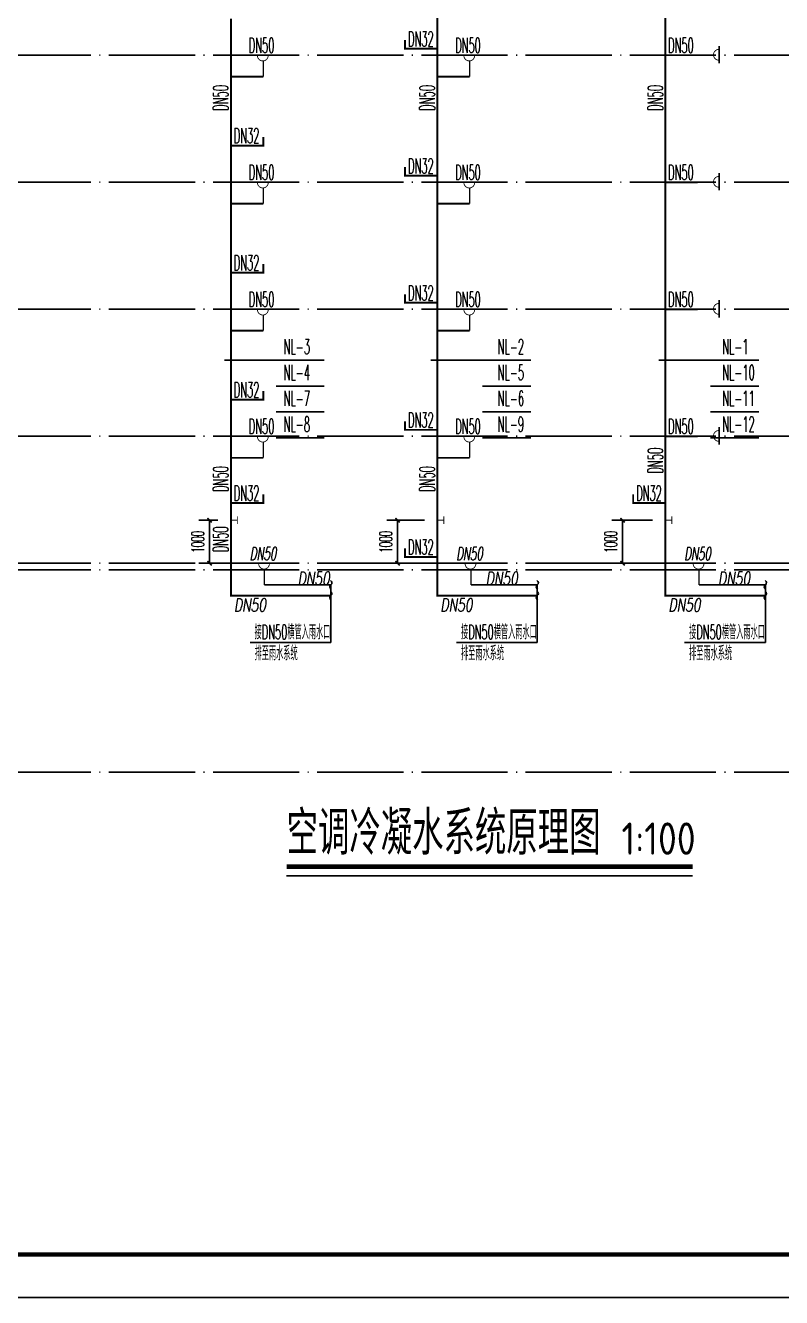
# Model space of a CAD drawing. Extents: x 27938 to 1507990, y 110129 to 923079.
# Drawn here: x 1280560 to 1298122, y 644286 to 673826 of the extents above; entities that cross this region are included whole.
import ezdxf
from ezdxf.enums import TextEntityAlignment as Align

# ---------------------------------------------------------------- set-up
doc = ezdxf.new("R2010")
doc.units = 0
doc.header["$LTSCALE"] = 1000
doc.header["$MEASUREMENT"] = 0
doc.linetypes.add('DOTE', pattern=[2.42, 2, -0.2, 0.02, -0.2])
for name, color, linetype in [('-TEXT', 3, 'Continuous'), ('DIM_SYMB', 3, 'Continuous'), ('DIM_凝结', 150, 'Continuous'), ('DIM_管井排水', 5, 'Continuous'), ('DIM_阳台', 3, 'Continuous'), ('EQUIP_污水', 7, 'Continuous'), ('EQUIP_管井排水', 7, 'Continuous'), ('PIPE-凝结', 150, 'N'), ('TEXT_污水', 7, 'Continuous'), ('TWT', 7, 'Continuous'), ('TWT_DIM', 3, 'Continuous'), ('TWT_LEAD', 3, 'Continuous'), ('TWT_TITLE', 7, 'Continuous'), ('图框', 140, 'Continuous')]:
    doc.layers.add(name, color=color, linetype=linetype)
doc.styles.add('_TCH_DIM_T3', font='SIMPLEX.shx', dxfattribs={"width": 0.494118, "bigfont": 'GBCBIG.shx'})
doc.styles.add('_TWT_SERIAL', font='SIMPLEX', dxfattribs={"width": 0.8, "height": 3.5, "bigfont": 'HZTXT'})
doc.styles.add('ASC', font='simplex.shx', dxfattribs={"width": 0.75, "bigfont": 'aadri.shx'})
doc.styles.add('HZ', font='txt', dxfattribs={"bigfont": 'hztxt'})
doc.styles.add('HZTXT2', font='simplex.shx', dxfattribs={"width": 0.8, "bigfont": 'aadri.shx'})
doc.styles.get("Standard").update_dxf_attribs({"font": 'gbenor.shx', "bigfont": 'gbcbig.shx'})
doc.linetypes.add('N', pattern='A,3,-0.2,["N",Standard,S=0.25,R=0,X=-0.1,Y=-0.115],-0.2', length=3.4)
doc.dimstyles.new('_TWT_ARCH&&100', dxfattribs={"dimtxt": 297.5, "dimasz": 100, "dimexe": 250, "dimexo": 300, "dimgap": 126.25, "dimtad": 1, "dimdec": 0, "dimzin": 0, "dimdsep": 46, "dimtxsty": '_TCH_DIM_T3', "dimblk": 'ARCHTICK', "dimcen": 0.09, "dimclrt": 7, "dimazin": 2, "dimtfac": 1, "dimtdec": 0, "dimtix": 1, "dimtmove": 2, "dimatfit": 3, "dimfxl": 1, "dimtolj": 1, "dimtzin": 0, "dimarcsym": 0})

# ---------------------------------------------------------------- blocks, each defined once
blk = doc.blocks.new('$ATTACHMENT$00000066')
blk.add_line((-212, 500), (188, 500))
at = {"const_width": 20}
blk.add_lwpolyline([(-134, 500, 1.067664), (116, 500)], format="xyb", dxfattribs=at)
at = {"const_width": 30}
blk.add_lwpolyline([(0, 367), (0, 0)], dxfattribs=at)
at = {"style": 'HZ', "width": 0.7, "flags": 1}
for tag in ['UNIT', 'WHAT', 'SPEC']:
    blk.add_attdef(tag, (0, 0), '', height=0.001, dxfattribs=at)
blk = doc.blocks.new('$TwtSys$00000132')
at = {"elevation": 0}
blk.add_lwpolyline([(7, -101, -0.575183), (0, 0, 0.604745), (-11, 101, 16.924828)], format="xyb", dxfattribs=at)
blk = doc.blocks.new('_ArchTick')
at = {"color": 0, "linetype": 'ByBlock', "const_width": 0.4}
blk.add_lwpolyline([(-0.5, -0.5), (0.5, 0.5)], dxfattribs=at)
blk = doc.blocks.new('*D200')
at = {"layer": 'Defpoints', "color": 0}
for p in [(1294429, 662336), (1295424, 662336), (1295424, 661336)]:
    blk.add_point(p, dxfattribs=at)
at = {"layer": 'TWT_DIM', "color": 0, "lineweight": -2}
for p, q in [((1295124, 662336), (1294179, 662336)), ((1294429, 661336), (1294429, 662336)), ((1295124, 661336), (1294179, 661336))]:
    blk.add_line(p, q, dxfattribs=at)
at = {"layer": 'TWT_DIM', "color": 0, "lineweight": -2, "xscale": 100, "yscale": 100, "zscale": 100}
for p, rotation in [((1294429, 662336), 90), ((1294429, 661336), 270)]:
    blk.add_blockref('_ArchTick', p, dxfattribs=dict(at, rotation=rotation))
at = {"layer": 'TWT_DIM', "color": 7, "insert": (1294154, 661836), "char_height": 297.5, "attachment_point": 5, "rotation": 90, "style": '_TCH_DIM_T3'}
blk.add_mtext('\\A1;1000', dxfattribs=at)
blk = doc.blocks.new('*D201')
at = {"layer": 'Defpoints', "color": 0}
for p in [(1289204, 662336), (1290127, 662336), (1290127, 661336)]:
    blk.add_point(p, dxfattribs=at)
at = {"layer": 'TWT_DIM', "color": 0, "lineweight": -2}
for p, q in [((1289827, 662336), (1288954, 662336)), ((1289204, 661336), (1289204, 662336)), ((1289827, 661336), (1288954, 661336))]:
    blk.add_line(p, q, dxfattribs=at)
at = {"layer": 'TWT_DIM', "color": 0, "lineweight": -2, "xscale": 100, "yscale": 100, "zscale": 100}
for p, rotation in [((1289204, 662336), 90), ((1289204, 661336), 270)]:
    blk.add_blockref('_ArchTick', p, dxfattribs=dict(at, rotation=rotation))
at = {"layer": 'TWT_DIM', "color": 7, "insert": (1288929, 661836), "char_height": 297.5, "attachment_point": 5, "rotation": 90, "style": '_TCH_DIM_T3'}
blk.add_mtext('\\A1;1000', dxfattribs=at)
blk = doc.blocks.new('*D202')
at = {"layer": 'Defpoints', "color": 0}
for p in [(1284837, 662336), (1285332, 662336), (1285332, 661336)]:
    blk.add_point(p, dxfattribs=at)
at = {"layer": 'TWT_DIM', "color": 0, "lineweight": -2}
for p, q in [((1285032, 662336), (1284587, 662336)), ((1284837, 661336), (1284837, 662336)), ((1285032, 661336), (1284587, 661336))]:
    blk.add_line(p, q, dxfattribs=at)
at = {"layer": 'TWT_DIM', "color": 0, "lineweight": -2, "xscale": 100, "yscale": 100, "zscale": 100}
for p, rotation in [((1284837, 662336), 90), ((1284837, 661336), 270)]:
    blk.add_blockref('_ArchTick', p, dxfattribs=dict(at, rotation=rotation))
at = {"layer": 'TWT_DIM', "color": 7, "insert": (1284562, 661836), "char_height": 297.5, "attachment_point": 5, "rotation": 90, "style": '_TCH_DIM_T3'}
blk.add_mtext('\\A1;1000', dxfattribs=at)
blk = doc.blocks.new('$ATTACHMENT$00000073')
at = {"const_width": 20}
for points in [[(0, 0), (150, 0)], [(150, 90), (150, -90)]]:
    blk.add_lwpolyline(points, dxfattribs=at)

msp = doc.modelspace()

# ---------------------------------------------------------------- hatches: boundary and pattern name
at = {"layer": 'PIPE-凝结'}
for points in [[(1289377.1, 673285.9), (1289377.1, 673263.4), (1289354.6, 673263.4)], [(1289377.1, 673285.9), (1289354.6, 673285.9), (1289354.6, 673263.4)], [(1289377.1, 673285.9), (1289377.1, 673263.4), (1289354.6, 673263.4)], [(1289377.1, 673285.9), (1289354.6, 673285.9), (1289354.6, 673263.4)], [(1286082, 671035.9), (1286082, 671013.4), (1286104.5, 671013.4)], [(1286082, 671035.9), (1286104.5, 671035.9), (1286104.5, 671013.4)], [(1286082, 671035.9), (1286082, 671013.4), (1286104.5, 671013.4)], [(1286082, 671035.9), (1286104.5, 671035.9), (1286104.5, 671013.4)], [(1289377.1, 670335.9), (1289377.1, 670313.4), (1289354.6, 670313.4)], [(1289377.1, 670335.9), (1289354.6, 670335.9), (1289354.6, 670313.4)], [(1289377.1, 670335.9), (1289377.1, 670313.4), (1289354.6, 670313.4)], [(1289377.1, 670335.9), (1289354.6, 670335.9), (1289354.6, 670313.4)], [(1286082, 668085.9), (1286082, 668063.4), (1286104.5, 668063.4)], [(1286082, 668085.9), (1286104.5, 668085.9), (1286104.5, 668063.4)], [(1286082, 668085.9), (1286082, 668063.4), (1286104.5, 668063.4)], [(1286082, 668085.9), (1286104.5, 668085.9), (1286104.5, 668063.4)], [(1289377.1, 667385.9), (1289377.1, 667363.4), (1289354.6, 667363.4)], [(1289377.1, 667385.9), (1289354.6, 667385.9), (1289354.6, 667363.4)], [(1289377.1, 667385.9), (1289377.1, 667363.4), (1289354.6, 667363.4)], [(1289377.1, 667385.9), (1289354.6, 667385.9), (1289354.6, 667363.4)], [(1286082, 665135.9), (1286082, 665113.4), (1286104.5, 665113.4)], [(1286082, 665135.9), (1286104.5, 665135.9), (1286104.5, 665113.4)], [(1286082, 665135.9), (1286082, 665113.4), (1286104.5, 665113.4)], [(1286082, 665135.9), (1286104.5, 665135.9), (1286104.5, 665113.4)], [(1289377.1, 664435.9), (1289377.1, 664413.4), (1289354.6, 664413.4)], [(1289377.1, 664435.9), (1289354.6, 664435.9), (1289354.6, 664413.4)], [(1289377.1, 664435.9), (1289377.1, 664413.4), (1289354.6, 664413.4)], [(1289377.1, 664435.9), (1289354.6, 664435.9), (1289354.6, 664413.4)], [(1286082, 662735.9), (1286082, 662713.4), (1286104.5, 662713.4)], [(1286082, 662735.9), (1286104.5, 662735.9), (1286104.5, 662713.4)], [(1286082, 662735.9), (1286082, 662713.4), (1286104.5, 662713.4)], [(1286082, 662735.9), (1286104.5, 662735.9), (1286104.5, 662713.4)], [(1294674.4, 662735.9), (1294674.4, 662713.4), (1294651.9, 662713.4)], [(1294674.4, 662735.9), (1294651.9, 662735.9), (1294651.9, 662713.4)], [(1294674.4, 662735.9), (1294674.4, 662713.4), (1294651.9, 662713.4)], [(1294674.4, 662735.9), (1294651.9, 662735.9), (1294651.9, 662713.4)], [(1289377.1, 661485.9), (1289377.1, 661463.4), (1289354.6, 661463.4)], [(1289377.1, 661485.9), (1289354.6, 661485.9), (1289354.6, 661463.4)], [(1289377.1, 661485.9), (1289354.6, 661485.9), (1289354.6, 661463.4)], [(1289377.1, 661485.9), (1289377.1, 661463.4), (1289354.6, 661463.4)], [(1285332, 660585.9), (1285332, 660563.4), (1285309.5, 660563.4)], [(1285332, 660585.9), (1285309.5, 660585.9), (1285309.5, 660563.4)], [(1285332, 660585.9), (1285309.5, 660585.9), (1285309.5, 660563.4)], [(1285332, 660585.9), (1285332, 660563.4), (1285309.5, 660563.4)], [(1290127.1, 660585.9), (1290127.1, 660563.4), (1290104.6, 660563.4)], [(1290127.1, 660585.9), (1290104.6, 660585.9), (1290104.6, 660563.4)], [(1290127.1, 660585.9), (1290127.1, 660563.4), (1290104.6, 660563.4)], [(1290127.1, 660585.9), (1290104.6, 660585.9), (1290104.6, 660563.4)], [(1295424.4, 660585.9), (1295424.4, 660563.4), (1295401.9, 660563.4)], [(1295424.4, 660585.9), (1295401.9, 660585.9), (1295401.9, 660563.4)], [(1295424.4, 660585.9), (1295401.9, 660585.9), (1295401.9, 660563.4)], [(1295424.4, 660585.9), (1295424.4, 660563.4), (1295401.9, 660563.4)]]:
    msp.add_hatch(color=256, dxfattribs=at).paths.add_polyline_path(points)

# ---------------------------------------------------------------- linework, layer by layer
at = {"layer": 'DIM_SYMB', "const_width": 105}
msp.add_lwpolyline([(1286624.9, 654291.5), (1296054.3, 654291.5)], dxfattribs=at)
at = {"layer": 'DIM_SYMB'}
msp.add_lwpolyline([(1286624.9, 654081.5), (1296054.3, 654081.5)], dxfattribs=at)
at = {"layer": 'DIM_凝结'}
for p, q in [((1287501.1, 666051.8), (1285182, 666051.8)), ((1292296.2, 666051.8), (1289977.1, 666051.8)), ((1297593.5, 666051.8), (1295274.4, 666051.8)), ((1287501.1, 665451.8), (1286382, 665451.8)), ((1292296.2, 665451.8), (1291177.1, 665451.8)), ((1297593.5, 665451.8), (1296474.4, 665451.8)), ((1287501.1, 664851.8), (1286382, 664851.8)), ((1292296.2, 664851.8), (1291177.1, 664851.8)), ((1297593.5, 664851.8), (1296474.4, 664851.8)), ((1287501.1, 664251.8), (1286382, 664251.8)), ((1292296.2, 664251.8), (1291177.1, 664251.8)), ((1297593.5, 664251.8), (1296474.4, 664251.8))]:
    msp.add_line(p, q, dxfattribs=at)
at = {"layer": 'DIM_阳台'}
for p, q in [((1287652.5, 660835.9), (1287652.5, 659501)), ((1292447.4, 660835.9), (1292447.4, 659501)), ((1297744.9, 660835.9), (1297744.9, 659501))]:
    msp.add_line(p, q, dxfattribs=at)
at = {"layer": 'PIPE-凝结', "const_width": 45}
for points in [[(1295424.4, 673135.9), (1295424.4, 676085.9)], [(1290127.1, 673285.9), (1290127.1, 675585.9)], [(1285332, 672635.9), (1285332, 673985.9)], [(1289377.1, 673285.9), (1289377.1, 673485.9)], [(1289377.1, 673285.9), (1290127.1, 673285.9)], [(1290127.1, 672635.9), (1290127.1, 673285.9)], [(1295424.4, 670185.9), (1295424.4, 673135.9)], [(1295424.4, 673135.9), (1296174.4, 673135.9)], [(1285332, 671035.9), (1285332, 672635.9)], [(1285332, 672635.9), (1286082, 672635.9)], [(1290127.1, 670335.9), (1290127.1, 672635.9)], [(1290127.1, 672635.9), (1290877.1, 672635.9)], [(1286082, 671035.9), (1286082, 671235.9)], [(1285332, 671035.9), (1286082, 671035.9)], [(1285332, 669685.9), (1285332, 671035.9)], [(1289377.1, 670335.9), (1289377.1, 670535.9)], [(1289377.1, 670335.9), (1290127.1, 670335.9)], [(1290127.1, 669685.9), (1290127.1, 670335.9)], [(1295424.4, 670185.9), (1296174.4, 670185.9)], [(1295424.4, 667235.9), (1295424.4, 670185.9)], [(1285332, 668085.9), (1285332, 669685.9)], [(1285332, 669685.9), (1286082, 669685.9)], [(1290127.1, 667385.9), (1290127.1, 669685.9)], [(1290127.1, 669685.9), (1290877.1, 669685.9)], [(1286082, 668085.9), (1286082, 668285.9)], [(1285332, 668085.9), (1286082, 668085.9)], [(1285332, 666735.9), (1285332, 668085.9)], [(1289377.1, 667385.9), (1289377.1, 667585.9)], [(1289377.1, 667385.9), (1290127.1, 667385.9)], [(1290127.1, 666735.9), (1290127.1, 667385.9)], [(1295424.4, 667235.9), (1296174.4, 667235.9)], [(1295424.4, 664285.9), (1295424.4, 667235.9)], [(1285332, 665135.9), (1285332, 666735.9)], [(1285332, 666735.9), (1286082, 666735.9)], [(1290127.1, 664435.9), (1290127.1, 666735.9)], [(1290127.1, 666735.9), (1290877.1, 666735.9)], [(1286082, 665135.9), (1286082, 665335.9)], [(1285332, 665135.9), (1286082, 665135.9)], [(1285332, 663785.9), (1285332, 665135.9)], [(1289377.1, 664435.9), (1289377.1, 664635.9)], [(1289377.1, 664435.9), (1290127.1, 664435.9)], [(1290127.1, 663785.9), (1290127.1, 664435.9)], [(1295424.4, 664285.9), (1296174.4, 664285.9)], [(1295424.4, 662735.9), (1295424.4, 664285.9)], [(1285332, 662735.9), (1285332, 663785.9)], [(1285332, 663785.9), (1286082, 663785.9)], [(1290127.1, 663785.9), (1290877.1, 663785.9)], [(1290127.1, 662335.9), (1290127.1, 663785.9)], [(1286082, 662735.9), (1286082, 662935.9)], [(1294674.4, 662735.9), (1294674.4, 662935.9)], [(1285332, 662735.9), (1286082, 662735.9)], [(1285332, 662335.9), (1285332, 662735.9)], [(1294674.4, 662735.9), (1295424.4, 662735.9)], [(1295424.4, 662335.9), (1295424.4, 662735.9)], [(1285332, 660585.9), (1285332, 662335.9)], [(1290127.1, 661485.9), (1290127.1, 662335.9)], [(1295424.4, 660585.9), (1295424.4, 662335.9)], [(1289377.1, 661485.9), (1289377.1, 661685.9)], [(1289377.1, 661485.9), (1290127.1, 661485.9)], [(1290127.1, 660585.9), (1290127.1, 661485.9)], [(1286110.2, 660835.9), (1287652.5, 660835.9)], [(1290905.3, 660835.9), (1292447.6, 660835.9)], [(1296202.6, 660835.9), (1297744.9, 660835.9)], [(1285332, 660585.9), (1287652.5, 660585.9)], [(1290127.1, 660585.9), (1292447.6, 660585.9)], [(1295424.4, 660585.9), (1297744.9, 660585.9)]]:
    msp.add_lwpolyline(points, dxfattribs=at)
at = {"layer": 'TWT', "color": 8, "linetype": 'DOTE'}
for p, q in [((1192957.9, 673135.9), (1304719.7, 673135.9)), ((1192957.9, 670185.9), (1304719.7, 670185.9)), ((1192957.9, 667235.9), (1304719.7, 667235.9)), ((1192957.9, 664285.9), (1304719.7, 664285.9)), ((1192957.9, 661335.9), (1304719.7, 661335.9)), ((1192957.9, 661185.9), (1304719.7, 661185.9)), ((1192957.9, 656485.9), (1304719.7, 656485.9))]:
    msp.add_line(p, q, dxfattribs=at)
at = {"layer": 'TWT_LEAD'}
for p, q in [((1287652.5, 659501), (1285776.4, 659501)), ((1292447.4, 659501), (1290571.3, 659501)), ((1297744.9, 659501), (1295868.8, 659501))]:
    msp.add_line(p, q, dxfattribs=at)
at = {"layer": 'TWT_TITLE'}
msp.add_lwpolyline([(1189457.9, 644285.9), (1315557.9, 644285.9), (1315557.9, 703685.9), (1189457.9, 703685.9)], close=True, dxfattribs=at)
at = {"layer": 'TWT_TITLE', "const_width": 100}
msp.add_lwpolyline([(1191957.9, 645285.9), (1314557.9, 645285.9), (1314557.9, 702685.9), (1191957.9, 702685.9)], close=True, dxfattribs=at)
at = {"layer": '图框'}
msp.add_lwpolyline([(1189457.9, 703685.9), (1315557.9, 703685.9), (1315557.9, 644285.9), (1189457.9, 644285.9)], close=True, dxfattribs=at)
msp.add_lwpolyline([(1189457.9, 703685.9), (1315557.9, 703685.9), (1315557.9, 644285.9), (1189457.9, 644285.9)], close=True, dxfattribs=at)
at = {"layer": '图框', "const_width": 100}
msp.add_lwpolyline([(1314557.9, 645285.9), (1314557.9, 702685.9), (1191957.9, 702685.9), (1191957.9, 645285.9)], close=True, dxfattribs=at)

# ---------------------------------------------------------------- block references
at = {"layer": 'EQUIP_污水', "rotation": 270}
for p in [(1296174.4, 673135.9), (1296174.4, 670185.9), (1296174.4, 667235.9), (1296174.4, 664285.9)]:
    msp.add_blockref('$ATTACHMENT$00000066', p, dxfattribs=at)
at = {"layer": 'EQUIP_污水'}
for name, p in [('$ATTACHMENT$00000066', (1286082, 672635.9)), ('$ATTACHMENT$00000066', (1290877.1, 672635.9)), ('$ATTACHMENT$00000066', (1286082, 669685.9)), ('$ATTACHMENT$00000066', (1290877.1, 669685.9)), ('$ATTACHMENT$00000066', (1286082, 666735.9)), ('$ATTACHMENT$00000066', (1290877.1, 666735.9)), ('$ATTACHMENT$00000066', (1286082, 663785.9)), ('$ATTACHMENT$00000066', (1290877.1, 663785.9)), ('$ATTACHMENT$00000073', (1285332, 662335.9)), ('$ATTACHMENT$00000073', (1290127.1, 662335.9)), ('$ATTACHMENT$00000073', (1295424.4, 662335.9)), ('$ATTACHMENT$00000066', (1286110.2, 660835.9)), ('$ATTACHMENT$00000066', (1290905.3, 660835.9)), ('$ATTACHMENT$00000066', (1296202.6, 660835.9))]:
    msp.add_blockref(name, p, dxfattribs=at)
at = {"layer": 'EQUIP_管井排水', "rotation": 180}
for p in [(1287652.5, 660835.9), (1292447.6, 660835.9), (1297744.9, 660835.9), (1287652.5, 660585.9), (1292447.6, 660585.9), (1297744.9, 660585.9)]:
    msp.add_blockref('$TwtSys$00000132', p, dxfattribs=at)

# ---------------------------------------------------------------- texts
at = {"layer": '-TEXT', "color": 7, "style": 'ASC', "oblique": 9, "width": 0.58}
for p in [(1286077.6, 661561.3), (1290872.7, 661561.3), (1296170, 661561.3)]:
    msp.add_text('DN50', height=300, dxfattribs=at).set_placement(p, align=Align.MIDDLE)
at = {"layer": 'DIM_SYMB', "color": 7}
for s, height, p in [('空调冷凝水系统原理图', 1012.77, (1286624.9, 654568.5)), ('1:100', 750, (1294403.8, 654568.5))]:
    msp.add_text(s, height=height, dxfattribs=at).set_placement(p)
at = {"layer": 'DIM_凝结', "color": 7, "style": '_TWT_SERIAL', "width": 0.48}
for s, p in [('NL-3', (1286556.7, 666191.8)), ('NL-2', (1291528.5, 666191.8)), ('NL-1', (1296744.4, 666191.8)), ('NL-4', (1286556.7, 665591.8)), ('NL-5', (1291528.5, 665591.8)), ('NL-10', (1296744.4, 665591.8)), ('NL-7', (1286556.7, 664991.8)), ('NL-6', (1291528.5, 664991.8)), ('NL-11', (1296744.4, 664991.8)), ('NL-8', (1286556.7, 664391.8)), ('NL-9', (1291528.5, 664391.8)), ('NL-12', (1296744.4, 664391.8))]:
    msp.add_text(s, height=350, dxfattribs=at).set_placement(p)
at = {"layer": 'DIM_管井排水', "color": 7, "style": '_TWT_SERIAL', "width": 0.48}
for s, p in [('DN50', (1285744.5, 673189.3)), ('DN32', (1289445.9, 673339.3)), ('DN50', (1290539.6, 673189.3)), ('DN50', (1295485.3, 673189.3)), ('DN32', (1285397.2, 671089.3)), ('DN50', (1285744.5, 670239.3)), ('DN32', (1289445.9, 670389.3)), ('DN50', (1290539.6, 670239.3)), ('DN50', (1295485.3, 670239.3)), ('DN32', (1285397.2, 668139.3)), ('DN50', (1285744.5, 667289.3)), ('DN32', (1289445.9, 667439.3)), ('DN50', (1290539.6, 667289.3)), ('DN50', (1295485.3, 667289.3)), ('DN32', (1285397.2, 665189.3)), ('DN50', (1285744.5, 664339.3)), ('DN32', (1289445.9, 664489.3)), ('DN50', (1290539.6, 664339.3)), ('DN50', (1295485.3, 664339.3)), ('DN32', (1285397.2, 662789.3)), ('DN32', (1294743.3, 662789.3)), ('DN32', (1289445.9, 661539.3))]:
    msp.add_text(s, height=350, dxfattribs=at).set_placement(p)
for p in [(1285269.8, 671845.6), (1290064.9, 671845.6), (1295362.2, 671845.6), (1295362.2, 663422.7), (1285269.8, 662995.6), (1290064.9, 662995.6), (1285269.8, 661595.3)]:
    msp.add_text('DN50', height=350, rotation=90, dxfattribs=at).set_placement(p)
at = {"layer": 'DIM_阳台', "color": 7, "style": '_TCH_DIM_T3', "width": 0.494118}
for s, height, p in [('接DN50横管入雨水口', 337.589, (1285881.4, 659571)), ('接DN50横管入雨水口', 337.589, (1290676.3, 659571)), ('接DN50横管入雨水口', 337.589, (1295973.8, 659571)), ('排至雨水系统', 337.59, (1285881.4, 659081)), ('排至雨水系统', 337.59, (1290676.3, 659081)), ('排至雨水系统', 337.59, (1295973.8, 659081))]:
    msp.add_text(s, height=height, dxfattribs=at).set_placement(p)
at = {"layer": 'TEXT_污水', "color": 7, "style": 'HZTXT2', "oblique": 9, "width": 0.7}
for p in [(1286881.4, 660835.9), (1291250.3, 660835.9), (1296645.9, 660835.9), (1285401.1, 660220.4), (1290196.1, 660220.4), (1295493.5, 660220.4)]:
    msp.add_text('DN50', height=300, dxfattribs=at).set_placement(p)

# ---------------------------------------------------------------- dimensions: what is measured, and where the dimension line sits
at = {"layer": 'TWT_DIM'}
for p1, p2, distance, picture, middle in [((1285332, 661335.9), (1285332, 662335.9), 495.2, '*D202', (1284561.8, 661835.9)), ((1290127.1, 661335.9), (1290127.1, 662335.9), 923.1, '*D201', (1288929, 661835.9)), ((1295424.4, 661335.9), (1295424.4, 662335.9), 995.2, '*D200', (1294154.2, 661835.9))]:
    dim = msp.add_aligned_dim(p1=p1, p2=p2, distance=distance, dimstyle='_TWT_ARCH&&100', dxfattribs=at)
    dim.commit()
    dim.dimension.update_dxf_attribs({"geometry": picture, "text_midpoint": middle})

doc.saveas('drawing.dxf')
